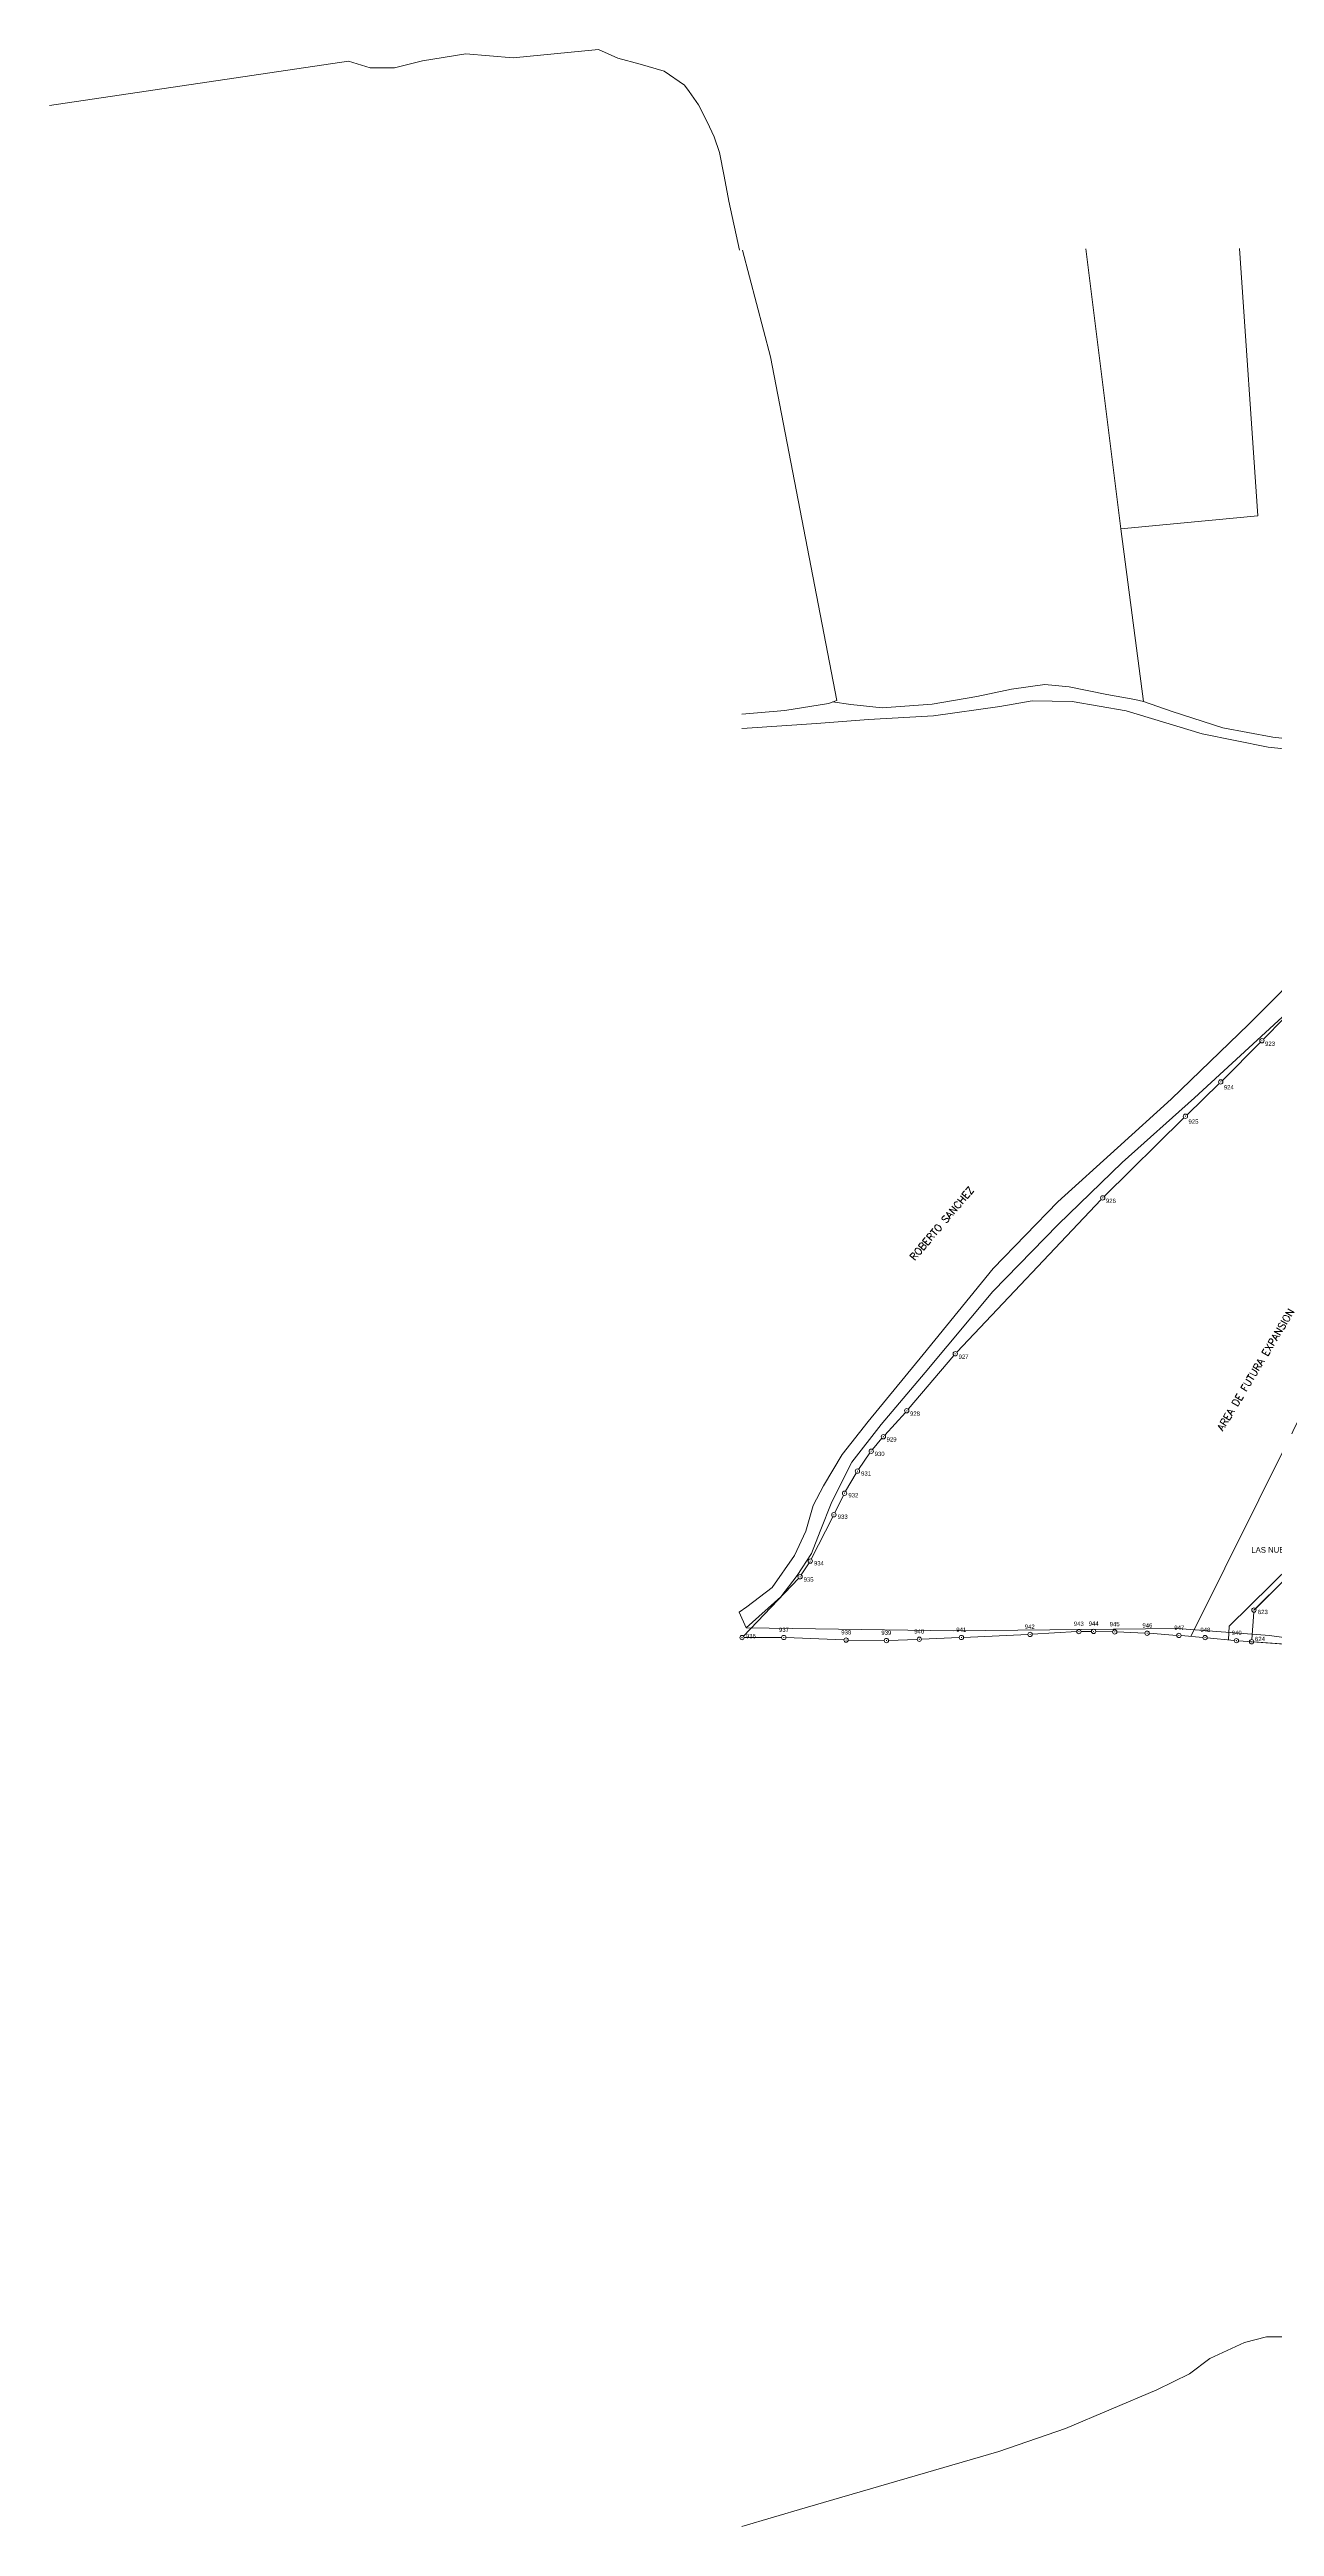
# Model space of a CAD drawing. Header units: metres. Extents: x 610261 to 617471, y 1314831 to 1317846.
# Drawn here: x 613577 to 614426, y 1316079 to 1317797 of the extents above; entities that cross this region are included whole.
import ezdxf
from ezdxf.enums import TextEntityAlignment as Align

# ---------------------------------------------------------------- set-up
doc = ezdxf.new("R2010")
doc.units = ezdxf.units.M
doc.header["$PDMODE"] = 34
doc.header["$PDSIZE"] = 0.15
for name, color, linetype, lineweight in [('11. division lotes', 12, 'Continuous', 0), ('33. areas verdes', 72, 'Continuous', 0), ('6. calles', 1, 'Continuous', 0)]:
    doc.layers.add(name, color=color, linetype=linetype, lineweight=lineweight)
for name, color, linetype in [('2', 1, 'Continuous'), ('CVL_CUADCON_LIN', 8, 'Continuous'), ('Polígono', 7, 'Continuous'), ('textos_terrenos colindantes', 4, 'Continuous')]:
    doc.layers.add(name, color=color, linetype=linetype)
doc.styles.add('style1', font='romans.shx')

# ---------------------------------------------------------------- blocks, each defined once
blk = doc.blocks.new('232')
at = {"layer": '11. division lotes', "lineweight": 0, "elevation": 180}
blk.add_lwpolyline([(605281.1, 1318411.5), (605324.5, 1318454.4)], dxfattribs=at)
at = {"layer": '33. areas verdes', "lineweight": 0, "elevation": 180}
blk.add_lwpolyline([(605264, 1318400.3), (605321.9, 1318457.5)], dxfattribs=at)
at = {"layer": '33. areas verdes', "lineweight": 0}
blk.add_lwpolyline([(605264, 1318400.3), (605263.4, 1318390.8)], dxfattribs=at)
at = {"layer": '6. calles', "lineweight": 0, "elevation": 160}
blk.add_lwpolyline([(605331.6, 1318582.9), (605237.3, 1318393.2)], dxfattribs=at)
at = {"layer": 'Polígono', "lineweight": 0}
for points in [[(605301.8, 1318821.8), (605287.7, 1318807.6)], [(605285.6, 1318805.5), (605259.2, 1318778.9)], [(605257, 1318776.8), (605234.7, 1318755.1)], [(605232.5, 1318753), (605177.3, 1318698.5)], [(605175.2, 1318696.4), (605075, 1318590.4)], [(605073, 1318588.1), (605041.3, 1318550.9)], [(605039.3, 1318548.6), (605025.1, 1318532.9)], [(605023.1, 1318530.7), (605016.5, 1318522.9)], [(605005.3, 1318506.6), (604997.9, 1318493.9)], [(605014.7, 1318520.5), (605006.9, 1318509.1)], [(604996.5, 1318491.3), (604990.4, 1318479)], [(604989.1, 1318476.3), (604974, 1318446.8)], [(604972.5, 1318444.2), (604967.1, 1318435.9)], [(604965.3, 1318433.5), (604927, 1318393.4)], [(605296.2, 1318426.5), (605282.1, 1318412.5)], [(605280.9, 1318410), (605279.6, 1318391)], [(604927.5, 1318392.4), (604953.5, 1318392.5)], [(604956.5, 1318392.4), (604996.7, 1318390.8)], [(604999.7, 1318390.7), (605024.7, 1318390.4)], [(605027.7, 1318390.5), (605047.5, 1318391.2)], [(605050.5, 1318391.4), (605076.7, 1318392.5)], [(605079.7, 1318392.6), (605124.3, 1318394.6)], [(605127.3, 1318394.7), (605158.2, 1318396.6)], [(605161.2, 1318396.6), (605168.4, 1318396.7)], [(605171.4, 1318396.6), (605183, 1318396.5)], [(605186, 1318396.4), (605205.5, 1318395.6)], [(605208.5, 1318395.4), (605227.6, 1318394)], [(605230.6, 1318393.8), (605245.7, 1318392.5)], [(605248.7, 1318392.3), (605267.4, 1318390.4)], [(605270.4, 1318390.2), (605321, 1318386.6)], [(605281, 1318389.4), (605306.5, 1318387.6)]]:
    blk.add_lwpolyline(points, dxfattribs=at)
for centre in [(605286.6, 1318806.5), (605258.1, 1318777.9), (605233.6, 1318754.1), (605176.2, 1318697.5), (605073.9, 1318589.3), (605040.3, 1318549.8), (605015.6, 1318521.7), (605024.1, 1318531.8), (605006.1, 1318507.9), (604997.1, 1318492.6), (604989.7, 1318477.6), (604973.3, 1318445.5), (604966.3, 1318434.6), (605281.1, 1318411.5), (604926, 1318392.4), (604955, 1318392.5), (604998.2, 1318390.7), (605026.2, 1318390.4), (605049, 1318391.3), (605078.2, 1318392.5), (605125.8, 1318394.6), (605159.7, 1318396.6), (605169.9, 1318396.7), (605184.5, 1318396.4), (605207, 1318395.5), (605229.1, 1318393.9), (605247.2, 1318392.4), (605268.9, 1318390.3), (605279.5, 1318389.5)]:
    blk.add_circle(centre, 1.5, dxfattribs=at)
for p in [(605286.6, 1318806.5), (605258.1, 1318777.9), (605233.6, 1318754.1), (605176.2, 1318697.5), (605073.9, 1318589.3), (605040.3, 1318549.8), (605024.1, 1318531.8), (605006.1, 1318507.9), (605015.6, 1318521.7), (604997.1, 1318492.6), (604989.7, 1318477.6), (604973.3, 1318445.5), (604966.3, 1318434.6), (605281.1, 1318411.5), (604926, 1318392.4), (604955, 1318392.5), (604998.2, 1318390.7), (605026.2, 1318390.4), (605049, 1318391.3), (605078.2, 1318392.5), (605125.8, 1318394.6), (605159.7, 1318396.6), (605169.9, 1318396.7), (605184.5, 1318396.4), (605207, 1318395.5), (605229.1, 1318393.9), (605247.2, 1318392.4), (605268.9, 1318390.3), (605279.5, 1318389.5)]:
    blk.add_point(p, dxfattribs=at)
for s, p in [('923', (605288.8, 1318804.4)), ('926', (605178.4, 1318695.4)), ('927', (605076.2, 1318587.3)), ('928', (605042.5, 1318547.8)), ('929', (605026.3, 1318529.9)), ('931', (605008.6, 1318506.3)), ('930', (605018, 1318519.9)), ('932', (604999.8, 1318491.2)), ('933', (604992.4, 1318476.3)), ('934', (604975.9, 1318444)), ('935', (604968.7, 1318432.7)), ('623', (605283.8, 1318410.2)), ('936', (604928.7, 1318393.5)), ('624', (605281.8, 1318391.5))]:
    blk.add_text(s, height=3, dxfattribs=at).set_placement(p, align=Align.MIDDLE_LEFT)
for s, p in [('924', (605260.2, 1318775.7)), ('925', (605235.7, 1318751.9))]:
    blk.add_text(s, height=3, dxfattribs=at).set_placement(p, align=Align.TOP_LEFT)
for s, p in [('943', (605159.6, 1318399.6)), ('944', (605169.9, 1318399.7)), ('945', (605184.5, 1318399.4)), ('946', (605207.2, 1318398.5)), ('937', (604955.1, 1318395.5)), ('938', (604998.3, 1318393.7)), ('939', (605026.1, 1318393.4)), ('940', (605048.9, 1318394.3)), ('941', (605078.1, 1318395.5)), ('942', (605125.6, 1318397.6)), ('947', (605229.3, 1318396.9)), ('948', (605247.4, 1318395.4)), ('949', (605269.2, 1318393.3))]:
    blk.add_text(s, height=3, dxfattribs=at).set_placement(p, align=Align.BOTTOM_CENTER)
at = {"layer": 'textos_terrenos colindantes', "color": 0, "lineweight": 0, "style": 'style1'}
for s, rotation, p in [('ROBERTO SANCHEZ', 49.7438, (605045.7, 1318653.6)), ('AREA DE FUTURA EXPANSION', 59.1005, (605259.5, 1318535.4))]:
    blk.add_text(s, height=5, rotation=rotation, dxfattribs=at).set_placement(p)
at = {"layer": 'textos_terrenos colindantes', "color": 0, "lineweight": 0, "insert": (605277.8, 1318455.2), "char_height": 4, "width": 235.731, "attachment_point": 1, "rotation": 0.4317, "style": 'style1'}
blk.add_mtext('{\\fStylus BT|b0|i0|c0|p34;\\C0; LAS NUBES }', dxfattribs=at)

msp = doc.modelspace()

# ---------------------------------------------------------------- linework, layer by layer
at = {"layer": '2', "linetype": 'Continuous', "lineweight": 0}
for p, q in [((613783.86855, 1317788.89567), (613576.54155, 1317758.07167)), ((614295.42555, 1317658.50767), (614319.61255, 1317464.34967)), ((614319.61255, 1317464.34967), (614335.23655, 1317344.61567)), ((614059.66555, 1316701.91367), (614054.84955, 1316712.84967))]:
    msp.add_line(p, q, dxfattribs=at)
for points in [[(613957.31655, 1317796.87567), (613898.16755, 1317791.15667), (613865.37755, 1317793.99667), (613835.18255, 1317788.97167), (613815.90955, 1317784.27167), (613798.88955, 1317784.16267), (613783.86855, 1317788.89567)], [(614055.07455, 1317657.61467), (614047.73155, 1317691.70667), (614044.56155, 1317708.97267), (614041.14255, 1317725.47467), (614037.50955, 1317736.38167), (614032.60955, 1317746.77367), (614026.68455, 1317758.42867), (614020.26755, 1317767.79267), (614016.93555, 1317772.09367), (614002.89455, 1317781.91667), (613986.09455, 1317786.63867), (613970.82255, 1317790.86167), (613957.31655, 1317796.87567)], [(614057.12555, 1317657.62167), (614076.60655, 1317583.61167), (614122.59055, 1317345.39467)], [(614401.87455, 1317658.90267), (614414.63755, 1317473.37867), (614319.61255, 1317464.34967)], [(614335.23655, 1317344.61567), (614355.30055, 1317337.72767), (614390.34655, 1317326.24567), (614425.14555, 1317319.84767), (614458.42355, 1317316.24667), (614475.44755, 1317318.00467), (614503.13955, 1317318.47767), (614528.04055, 1317320.98667), (614550.40155, 1317324.77067), (614568.44655, 1317331.61067), (614594.62555, 1317341.48967), (614615.97855, 1317352.64667), (614630.97855, 1317363.04867), (614646.48555, 1317373.19567), (614654.87355, 1317377.25167)], [(614119.66755, 1317344.25467), (614132.24255, 1317342.58667), (614154.08855, 1317340.27167), (614188.64355, 1317342.76967), (614219.64355, 1317348.06667), (614243.78455, 1317353.11967), (614266.90755, 1317356.39367), (614283.67355, 1317354.84767), (614309.83655, 1317349.47667), (614329.39455, 1317345.89367), (614335.23655, 1317344.61567)], [(614056.63858, 1317335.77134), (614086.50755, 1317338.32367), (614116.74455, 1317343.11467), (614122.59055, 1317345.39467)], [(614463.75055, 1317308.61467), (614421.83555, 1317312.98867), (614376.11455, 1317322.19767), (614323.28955, 1317338.02167), (614285.94955, 1317344.67767), (614258.00355, 1317344.96767), (614235.64255, 1317341.18467), (614189.65055, 1317334.63467), (614144.67955, 1317332.14967), (614108.60055, 1317329.39967), (614060.32855, 1317326.15667), (614056.63858, 1317325.7728)], [(614054.84955, 1316712.84967), (614060.18955, 1316716.65467), (614077.73355, 1316729.84967), (614093.25455, 1316752.19767), (614101.14755, 1316768.96267), (614106.24755, 1316786.74867), (614113.37555, 1316800.46367), (614126.35655, 1316822.30567), (614144.41855, 1316845.15867), (614182.57655, 1316891.62267), (614231.16455, 1316951.29167), (614275.92755, 1316997.49367), (614317.37955, 1317035.05867), (614354.50555, 1317068.81567), (614408.42055, 1317120.85267), (614454.70855, 1317167.30667)], [(614471.72855, 1317164.74267), (614440.19155, 1317133.77367), (614370.76655, 1317069.55767), (614320.41755, 1317024.88767), (614276.16555, 1316981.73467), (614230.89355, 1316935.27867), (614183.83355, 1316879.16667), (614153.30855, 1316843.11367), (614132.95555, 1316816.95967), (614119.20755, 1316789.27367), (614111.05655, 1316768.94967), (614104.94255, 1316753.45367), (614095.01755, 1316738.21567), (614083.82355, 1316723.48767), (614059.66555, 1316701.91367)], [(614882.70755, 1316605.80667), (614839.53955, 1316624.67067), (614776.80555, 1316642.28867), (614635.09555, 1316693.81167), (614570.04555, 1316681.94767), (614539.80555, 1316675.37767), (614508.55855, 1316676.68867), (614473.00355, 1316689.69667), (614422.70755, 1316696.62267), (614358.94355, 1316701.53367), (614203.71455, 1316699.95167), (614059.66555, 1316701.91367)], [(614575.00555, 1316089.21467), (614544.06955, 1316144.66367), (614477.04555, 1316187.70467), (614437.43555, 1316210.12167), (614420.66855, 1316210.14367), (614405.42055, 1316206.09567), (614381.27355, 1316195.19667), (614367.28855, 1316184.53967), (614344.66555, 1316173.38467), (614281.12255, 1316146.52367), (614234.86955, 1316130.56867), (614100.68455, 1316091.59667), (614056.63858, 1316078.57275)]]:
    msp.add_lwpolyline(points, dxfattribs=at)

# ---------------------------------------------------------------- block references
at = {"layer": 'CVL_CUADCON_LIN', "lineweight": 0}
msp.add_blockref('232', (9130.84291, -1697.23222), dxfattribs=at)

doc.saveas('drawing.dxf')
